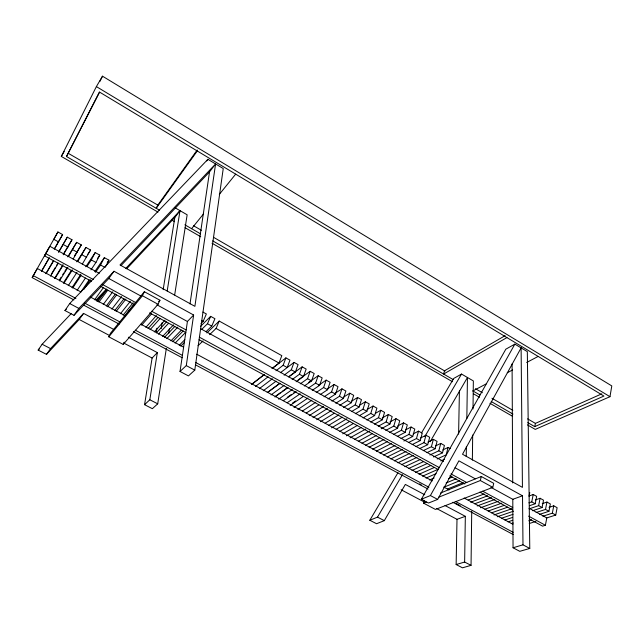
<?xml version="1.0" encoding="UTF-8"?>
<svg xmlns="http://www.w3.org/2000/svg" width="644" height="644" viewBox="0 0 644 644"><rect width="100%" height="100%" fill="white"/><g stroke="black" fill="none" stroke-linecap="round" stroke-linejoin="round"><path stroke-width="0.97" d="M436.584 508.527L456.999 519.322L456.145 564.555L462.497 567.815L471.046 565.351L471.722 511.223M472.366 460.106L472.68 435.046M473.01 408.988L473.356 380.926L461.531 374.059L453.714 378.447L421.49 432.929M471.046 565.351L464.638 562.043L465.338 516.327L445.044 505.54M466.248 456.467L466.401 446.469M466.828 418.479L467.455 377.497L430.128 441.768M458.6 434.112L459.422 390.884M194.794 370.131L223.243 168.551L207.899 159.318L69.705 303.541L64.964 310.545L73.996 315.327L108.804 278.49L114.02 271.261L193.635 315.021L186.285 365.599L180.03 371.459L188.434 375.911L194.794 370.131L186.285 365.599M215.587 163.946L194.891 306.343L120.001 264.95L215.587 163.946L209.525 171.908L120.903 265.69M180.03 371.459L187.42 321.461L193.635 315.021M190.004 303.944L209.525 171.908M128.365 337.206L157.345 352.614L152.105 358.04L144.562 404.69L152.362 408.69L157.708 403.828L166.345 348.412M168.656 333.56L169.428 328.617M174.669 294.968L187.154 214.798L175.224 207.875M144.562 404.69L149.819 399.763L157.345 352.614M161.169 328.633L162.119 322.684M167.19 290.959L180.014 210.652L125.677 268.556M156.283 332.207L156.919 328.247M163.157 289.663L174.838 217.447L180.014 210.652M527.42 424.879L535.261 429.395L609.973 396.688L611.8 385.917L102.509 76.185L96.383 86.594L61.325 156.436L158.03 212.126M546.281 518.074L555.748 515.047L557.132 507.689L553.751 505.814L549.042 507.375M542.908 516.23L552.343 513.179L553.751 505.814M529.312 518.951L542.562 526.14L545.388 525.263L546.804 517.905L529.151 508.261M539.527 514.379L548.929 511.304L550.354 503.938L546.949 502.054L542.272 503.648M536.13 512.527L545.508 509.42L546.949 502.054M532.548 510.732L542.079 507.536L543.528 500.171L540.107 498.279L535.365 499.929M529.135 508.873L538.642 505.653L540.107 498.279M529.513 505.709L535.188 503.761L536.677 496.387L533.24 494.487L529.473 495.832M528.901 502.843L531.735 501.861L533.24 494.487M529.03 496.274L529.795 492.588M527.774 422.609L534.737 426.626L535.422 423.39L601.802 393.822M424.444 500.396L423.696 503.222L435.441 509.428L492.813 487.355L493.731 483.33L481.277 476.504L440.464 493.063M438.548 497.273L480.327 480.529L481.277 476.504M450.277 448.675L448.087 447.459L446.171 454.857L437.171 458.971M433.525 456.982L442.492 452.837L444.424 445.439L440.754 443.41L435.408 445.97M429.878 454.986L438.806 450.808L440.754 443.41M426.932 452.651L435.103 448.779L437.075 441.382L433.388 439.345L427.97 441.993M423.261 450.639L431.399 446.743L433.388 439.345M419.582 448.626L427.68 444.698L429.693 437.3L425.982 435.255L420.613 437.944M415.887 446.614L423.953 442.653L425.982 435.255M412.184 444.585L420.218 440.601L422.263 433.203L418.536 431.142L413.215 433.871M408.473 442.557L416.475 438.54L418.536 431.142M403.877 440.979L412.715 436.479L414.8 429.081L411.057 427.012L405.776 429.781M401.027 438.492L408.956 434.41L411.057 427.012M397.292 436.447L405.181 432.333L407.306 424.935L403.538 422.858L397.437 426.135M393.54 434.394L401.397 430.256L403.538 422.858M389.612 432.43L397.606 428.171L399.763 420.774L395.98 418.681L389.934 422.005M385.845 430.377L393.798 426.087L395.98 418.681M381.192 428.791L389.982 423.994L392.18 416.588L388.38 414.486L382.262 417.932M378.286 426.239L386.159 421.892L388.38 414.486M374.494 424.171L382.327 419.783L384.565 412.385L380.741 410.268L375.549 413.263M370.686 422.086L378.487 417.674L380.741 410.268M366.871 420.001L374.631 415.557L376.909 408.151L373.061 406.026L367.064 409.568M363.047 417.908L370.767 413.432L373.061 406.026M359.207 415.815L366.895 411.307L369.213 403.901L365.349 401.767L359.4 405.358M355.367 413.714L363.007 409.173L365.349 401.767M351.511 411.605L359.111 407.032L361.469 399.626L357.589 397.485L351.704 401.123M347.478 409.6L355.206 404.883L357.589 397.485M343.606 407.483L351.294 402.733L353.693 395.336L349.789 393.178L343.968 396.865M339.718 405.358L347.366 400.576L349.789 393.178M335.822 403.233L343.437 398.419L345.876 391.013L341.948 388.847L335.226 393.218M331.918 401.099L339.485 396.253L341.948 388.847M328.005 398.958L335.532 394.08L338.011 386.674L334.067 384.492L327.418 388.928M324.085 396.809L331.563 391.898L334.067 384.492M320.149 394.659L327.587 389.717L330.114 382.311L326.146 380.121L318.748 385.176M316.204 392.502L323.602 387.519L326.146 380.121M312.243 390.344L319.601 385.329L322.169 377.923L318.184 375.718L308.428 382.552M308.275 388.179L315.592 383.124L318.184 375.718M304.306 386.006L311.575 380.918L314.183 373.512L310.175 371.298L298.124 379.96M300.313 383.824L307.542 378.704L310.175 371.298M296.151 381.755L303.501 376.482L306.158 369.076L302.125 366.855L288.633 376.804M292.151 379.566L299.452 374.253L302.125 366.855M288.939 376.78L295.387 372.023L298.083 364.617L294.034 362.387L280.398 372.699M284.101 375.17L291.313 369.785L294.034 362.387M283.135 365.293L285.896 357.887L289.969 360.141L287.224 367.539L283.135 365.293L276.01 370.751M271.953 368.529L279.021 363.039L281.814 355.633L219.202 321.058L206.901 332.94M209.574 334.663L216.07 328.448L219.202 321.058M206.048 331.652L211.779 326.097L214.935 318.7L210.66 316.341L200.695 326.25M201.797 329.326L207.473 323.731L210.66 316.341M201.049 323.473L203.166 321.364L206.37 313.974L202.932 312.074M158.046 304.274L159.929 300.241L144.369 291.708L110.647 333.037L108.796 336.812L123.221 344.435L158.046 304.274L142.437 295.733L108.796 336.812M123.221 344.435L124.3 342.165M142.437 295.733L144.369 291.708M99.812 81.538L102.509 76.185M159.615 210.242L66.493 156.524L99.418 92.011L603.935 396.06L534.737 426.626M66.493 156.524L99.562 92.213M105.584 266.705L108.941 260.16L104.368 257.64L94.773 271.655M95.513 272.348L100.561 264.998L104.368 257.64M90.957 269.86L95.948 262.462L99.78 255.105L95.183 252.561L85.813 266.761M86.94 266.536L91.319 259.918L95.183 252.561M82.352 264.032L90.571 250.017L85.942 247.465L76.805 261.834M77.755 261.512L85.942 247.465M73.142 258.993L81.305 244.897L76.652 242.329L67.741 256.884M68.514 256.465L76.652 242.329M63.362 254.783L71.983 239.753L67.306 237.169L58.628 251.901M58.717 252.247L67.306 237.169M437.646 499.406L458.89 460.83L522.517 495.808L522.984 544.832L529.771 548.447L527.331 351.632L514.854 344.121L505.822 349.193L421.377 499.229L428.55 503.028L437.646 499.406L430.401 495.55L421.377 499.229M54.563 248.834L62.613 234.577L57.912 231.977L32.659 276.711M73.907 299.911L32.2 277.636L37.312 268.492L80.701 291.829M91.335 281.235L44.541 255.837L48.622 248.504M44.541 255.837L49.862 246.306L99.297 273.322M57.912 231.977L53.822 239.327L58.556 241.927M430.401 495.55L514.854 344.121M32.2 277.636L33.327 275.64L75.903 298.413M41.458 271.221L49.33 257.592M54.249 249.067L62.613 234.577M41.586 271.301L49.073 258.341M397.96 472.704L369.825 520.263L376.563 523.725L384.307 520.642L405.342 484.433L424.75 494.753M61.325 156.436L64.199 151.517M369.825 520.263L377.505 517.132L402.46 474.644M424.863 436.487L461.531 374.059M45.869 273.571L53.524 260.57M46.07 273.708L53.661 260.828M51.295 274.207L55.432 267.316M56.471 265.594L58.016 263.01M63.193 254.396L71.983 239.753M50.538 276.115L58.234 263.316M54.643 278.28L63.023 264.587M54.998 278.514L62.798 265.795M59.538 279.778L61.132 277.226M62.726 274.674L63.78 272.976M64.843 271.277L66.968 267.872M74.398 255.958L75.992 253.406M77.586 250.854L81.305 244.897M59.441 280.905L67.87 267.421M63.362 282.974L71.428 270.287M63.877 283.288L72.418 269.892M87.842 254.219L90.571 250.017M68.296 285.662L76.95 272.356M72.031 287.635L80.854 274.272M72.708 288.037L80.919 275.632M97.55 258.421L99.78 255.105M77.111 290.404L85.419 278.079M113.441 329.277L83.591 313.403L79.204 319.48L46.497 354.369L38.165 350.103L42.126 344.25L71.17 313.636M80.661 292.271L89.13 279.907M83.736 289.494L90.466 279.697M107.226 262.623L108.941 260.16M46.497 354.369L50.562 348.597L83.591 313.403M73.996 315.327L78.858 308.42L114.02 271.261M197.185 150.028L157.812 205.09L156.218 208.278L197.265 150.978M94.579 299.798L103.29 287.779M97.783 301.481L106.638 289.414M98.918 302.133L107.725 290.194M206.708 160.928L207.899 159.318M103.249 304.459L112.748 291.804M106.276 306.045L115.324 294.131M107.564 306.786L116.564 294.992M111.871 309.096L121.571 296.602M114.729 310.585L123.962 298.824M116.162 311.406L125.966 298.985M120.444 313.709L130.354 301.368M191.59 228.684L203.56 213.88M219.306 194.391L235.688 174.13M123.133 315.101L133.187 302.712M124.719 316.003L134.097 304.507M158.641 301.738L159.929 300.241M141.68 325.131L151.445 313.926M145.898 327.394L156.403 315.52M148.08 328.521L158.062 317.339M150.1 329.656L160.042 318.595M154.294 331.91L164.993 320.189M156.315 332.94L166.466 321.903M158.472 334.156L168.591 323.24M96.471 301.054L106.783 290.058M126.715 268.789L174.838 217.447M96.101 300.08L106.413 289.084M162.642 336.401L173.534 324.834M38.165 350.103L39.55 348.646M164.502 337.343L174.838 326.444M166.804 338.631L177.792 327.144M64.964 310.545L66.348 309.088M170.95 340.869L181.342 330.163M172.648 341.723L183.154 330.968M175.088 343.091L185.569 332.457M179.209 345.313L184.852 339.678M180.755 346.086L184.313 342.544M198.022 345.715L203.077 340.885M251.514 384.404L264.088 374.639M251.844 384.323L264.515 374.486M272.436 368.344L285.896 357.887M255.443 386.513L268.097 376.812M259.363 388.622L272.38 378.761M263.267 390.723L276.091 381.151M267.196 392.599L279.899 383.236M267.968 392.22L280.068 383.309M271.052 394.909L284.036 385.466M275.624 396.124L280.446 392.663M282.056 391.504L287.675 387.463M274.932 396.994L287.989 387.616M278.635 399.191L292.287 389.515M287.288 397.364L291.354 394.514M293.793 392.808L295.419 391.665M283.296 400.697L296.224 391.657M287.152 402.766L300.152 393.79M292.432 403.152L295.717 400.906M290.178 405.39L303.252 396.479M294.002 407.451L307.977 398.04M297.818 409.504L311.881 400.157M302.463 411.009L315.769 402.267M306.262 413.054L318.804 404.923M309.217 415.63L323.513 406.477M313 417.666L327.369 408.578M316.768 419.687L331.217 410.663M320.527 421.715L334.204 413.279M325.139 423.205L338.889 414.833M328.698 425.33L342.214 417.199M331.588 427.849L346.875 418.761M336.16 429.347L349.821 421.329M339.879 431.351L353.604 423.382M505.138 335.645L444.481 370.823L443.595 374.051L506.909 337.593M342.729 433.839L357.388 425.434M346.424 435.819L361.155 427.479M350.111 437.807L365.784 429.041M354.659 439.297L369.535 431.078M358.338 441.269L372.401 433.589M362 443.241L376.128 435.618M365.655 445.205L379.855 437.638M472.889 390.948L486.115 383.945M507.279 372.747L512.576 369.946M526.687 362.483L538.151 356.414M369.109 447.266L383.945 439.45M372.739 449.222L387.648 441.462M376.37 451.17L391.343 443.475M379.984 453.118L395.03 445.471M383.599 455.058L398.7 447.467M387.197 456.999L402.371 449.464M390.787 458.931L406.026 451.452M394.37 460.854L409.673 453.432M397.944 462.778L413.311 455.405M401.51 464.694L416.942 457.377M404.875 466.691L420.049 459.583M442.694 449.979L448.087 447.459M408.417 468.599L423.663 461.547M411.959 470.506L427.262 463.503M415.485 472.398L430.852 465.451M440.802 460.959L444.416 459.325M419.011 474.29L434.442 467.399M422.52 476.182L438.017 469.339M426.022 478.065L436.093 473.67M429.524 479.949L434.112 477.961M448.522 478.621L452.225 477.059M446.139 482.984L456.153 478.806M444.143 487.122L459.679 480.722M447.604 488.981L463.189 482.63M423.696 503.222L426.481 502.103M468.172 500.042L484.103 493.988M470.627 502.223L487.556 495.864M474.749 503.777L491.404 497.587M477.204 505.934L494.842 499.454M480.577 507.746L498.271 501.322M456.999 519.322L465.338 516.327M484.876 509.219L501.692 503.181M522.517 495.808L512.793 499.293L513.051 547.762L519.772 551.328L529.771 548.447M488.233 511.03L504.171 505.371M491.581 512.825L507.577 507.214M493.98 514.95L511.916 508.736M497.313 516.746L513.413 511.223M501.587 518.211L512.986 514.347M504.912 519.998L512.535 517.438M508.011 521.841L512.696 520.296M511.32 523.62L513.196 523.009M528.756 520.811L531.59 519.893M529.255 523.524L535.872 521.407M456.145 564.555L464.638 562.043M513.051 547.762L522.984 544.832M42.126 344.25L50.562 348.597M149.819 399.763L157.708 403.828M377.505 517.132L384.307 520.642M79.204 319.48L109.432 335.468M123.656 342.994L152.105 358.04M401.091 489.746L424.163 501.95M83.672 305.127L119.164 324.085M133.364 331.668L182.172 357.742M195.486 364.85L427.994 489.038M452.837 502.304L513.188 534.536M69.705 303.541L78.858 308.42M84.775 303.155L120.251 322.129M135.329 330.195L182.333 355.343M195.631 362.459L428.888 487.226M455.501 501.459L513.147 532.298M419.534 483.902L421.297 484.843M455.743 503.254L460.162 505.612M90.442 297.069L124.984 315.641M140.923 324.214L183.427 347.068M196.718 354.208L432.277 480.883M443.796 487.073L449.11 489.931M464.163 498.021L512.865 524.216M101.052 286.508L134.604 304.717M149.617 312.871L185.818 332.521M199.068 339.71L438.363 469.589M449.842 475.819L464.855 483.966M479.869 492.113L512.535 509.847M45.772 253.656L93.436 279.568M102.267 284.366L135.812 302.608M151.694 311.245L186.124 329.953M199.366 337.158L439.458 467.681M450.937 473.912L466.82 482.549M482.71 491.187L512.721 507.504M528.611 516.142L545.388 525.263M480.327 480.529L492.813 487.355M108.804 278.49L141.125 296.159M156.846 304.749L187.565 321.565M200.799 328.802L443.539 461.466M455.01 467.737L475.312 478.83M490.913 487.339L513.268 499.575M63.273 244.519L67.982 247.103M72.675 249.679L77.361 252.255M82.021 254.815L86.674 257.375M91.319 259.918L95.948 262.462M100.561 264.998L105.157 267.526M201.435 320.414L203.166 321.364M207.473 323.731L211.779 326.097M216.07 328.448L279.021 363.039M291.313 369.785L295.387 372.023M299.452 374.253L303.501 376.482M307.542 378.704L311.575 380.918M315.592 383.124L319.601 385.329M323.602 387.519L327.587 389.717M331.563 391.898L335.532 394.08M339.485 396.253L343.437 398.419M347.366 400.576L351.294 402.733M355.206 404.883L359.111 407.032M363.007 409.173L366.895 411.307M370.767 413.432L374.631 415.557M378.487 417.674L382.327 419.783M386.159 421.892L389.982 423.994M393.798 426.087L397.606 428.171M401.397 430.256L405.181 432.333M408.956 434.41L412.715 436.479M416.475 438.54L420.218 440.601M423.953 442.653L427.68 444.698M431.399 446.743L435.103 448.779M438.806 450.808L442.492 452.837M531.735 501.861L535.188 503.761M538.642 505.653L542.079 507.536M545.508 509.42L548.929 511.304M552.343 513.179L555.748 515.047M184.86 224.804L200.525 233.836M212.713 240.872L453.126 379.549M472.946 390.98L479.909 394.997M491.219 401.526L512.978 414.076M171.972 220.159L174.588 221.665M185.037 227.686L200.719 236.718M212.045 243.239L452.499 381.731M473.412 393.766L479.506 397.284M489.963 403.305L512.616 416.346M68.328 153.353L157.925 205.154M193.586 225.77L201.411 230.294M213.591 237.33L444.964 371.097M475.409 388.694L482.364 392.719M491.927 398.25L512.809 410.317M527.597 418.866L535.422 423.39M96.383 86.594L609.973 396.688M512.077 363.908L512.705 482.944M521.109 347.889L462.521 454.253L522.437 487.363L521.109 347.889"/></g></svg>
